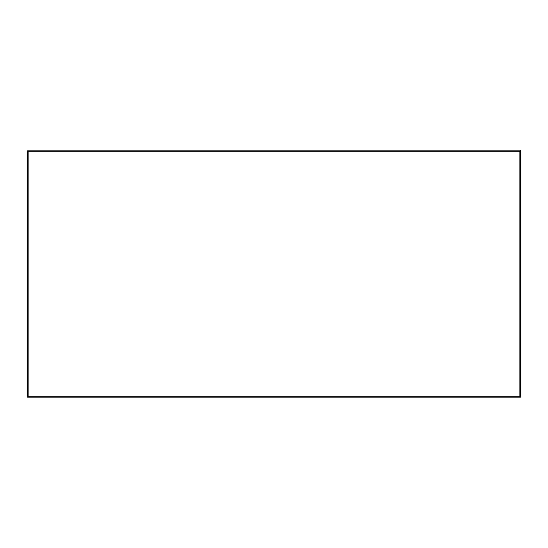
<?xml version="1.0" encoding="UTF-8"?>
<svg xmlns="http://www.w3.org/2000/svg" width="548" height="548" viewBox="0 0 548 548"><rect width="100%" height="100%" fill="white"/><g stroke="black" fill="none" stroke-linecap="round" stroke-linejoin="round"><path stroke-width="0.82" d="M520.6 150.7L27.4 150.7L27.4 397.3L520.6 397.3L520.6 150.7M519.778 151.522L28.222 151.522L28.222 396.478L519.778 396.478L519.778 151.522"/></g></svg>
